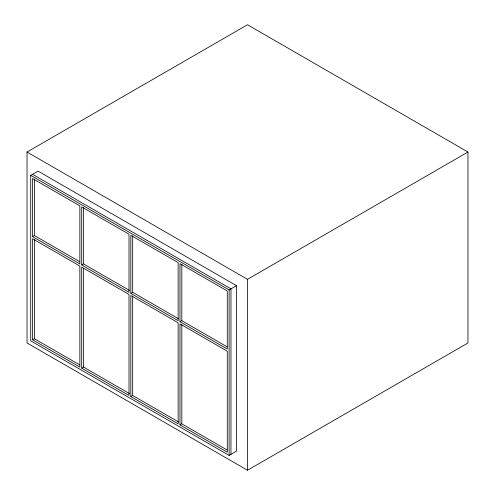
<?xml version="1.0" encoding="UTF-8"?>
<svg xmlns="http://www.w3.org/2000/svg" width="495" height="495" viewBox="0 0 495 495"><rect width="100%" height="100%" fill="white"/><g stroke="black" fill="none" stroke-linecap="round" stroke-linejoin="round"><path stroke-width="0.74" d="M27.033 152.033L247.5 24.75L467.967 152.033L467.967 342.967L247.5 470.25L27.033 342.967L27.033 152.033L247.5 279.322L467.967 152.033M30.709 175.372L38.059 171.128L236.474 285.683L236.474 451.155L229.129 455.4L30.709 340.845L30.709 175.372L229.129 289.928L236.474 285.683M32.546 236.616L79.856 263.928L79.856 205.864L32.546 178.553L32.546 236.616L34.384 235.552L79.695 261.713M81.694 264.986L128.997 292.304L128.997 234.24L81.694 206.929L81.694 264.986L83.531 263.928L129.504 290.472M32.546 339.78L79.856 367.098L79.856 266.05L32.546 238.732L32.546 339.78L34.384 338.722L79.695 364.883M130.835 293.362L178.144 320.673L178.144 262.616L130.835 235.298L130.835 293.362L132.672 292.304L178.652 318.842M81.694 368.156L128.997 395.468L128.997 294.42L81.694 267.108L81.694 368.156L83.531 367.098L129.504 393.643M179.982 321.738L227.292 349.049L227.292 290.986L179.982 263.674L179.982 321.738L181.82 320.673L227.131 346.834M130.835 396.532L178.144 423.844L178.144 322.796L130.835 295.484L130.835 396.532L132.672 395.468L178.652 422.012M179.982 424.902L227.292 452.22L227.292 351.172L179.982 323.854L179.982 424.902L181.82 423.844L227.131 450.005M32.546 174.308L230.967 288.863L230.967 454.342M247.5 279.322L247.5 470.25M229.129 289.928L229.129 455.4M181.82 264.144L181.82 320.673M181.82 324.336L181.82 423.844M132.672 235.769L132.672 292.304M132.672 295.967L132.672 395.468M83.531 207.393L83.531 263.928M83.531 268.364L83.531 367.098M34.384 179.023L34.384 235.552M34.384 239.215L34.384 338.722"/></g></svg>
